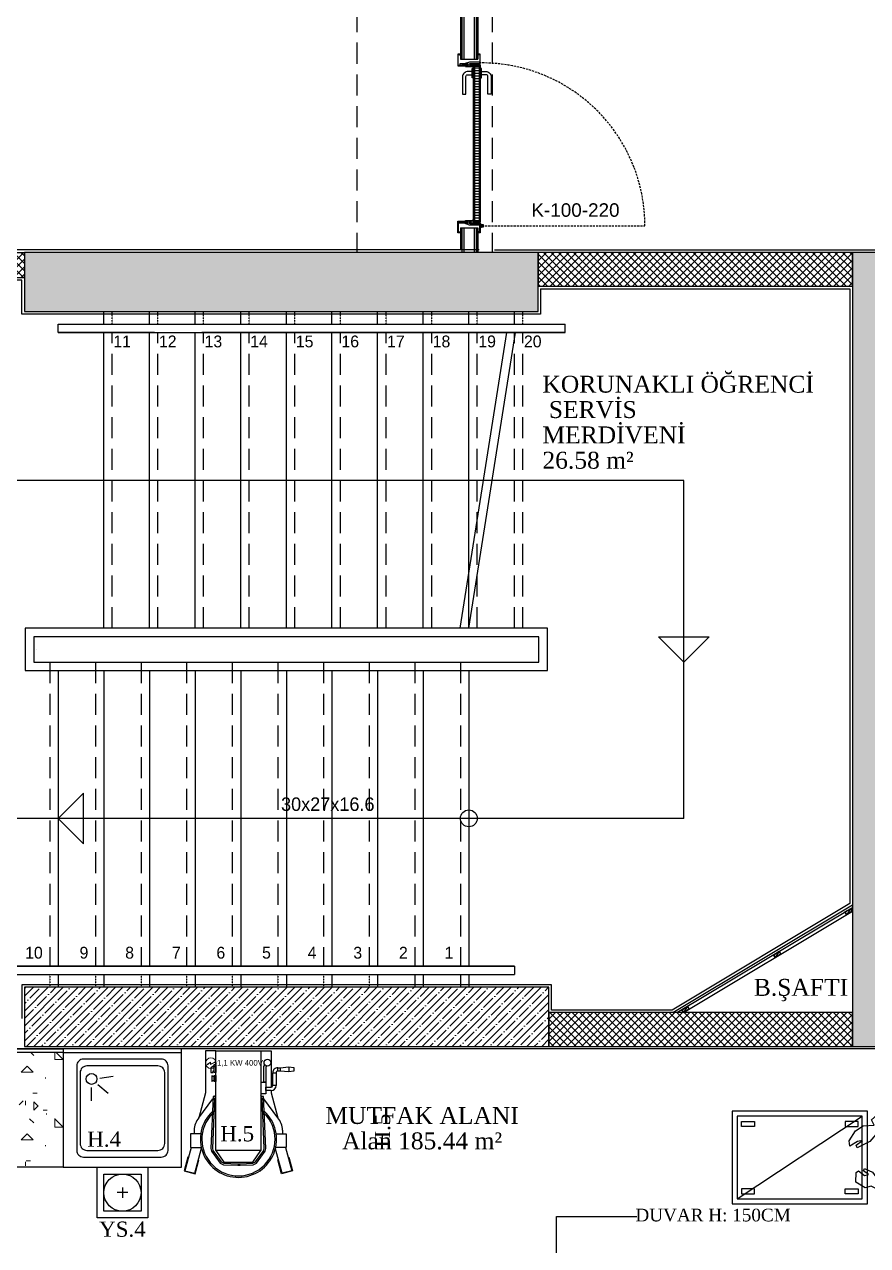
# Model space of a CAD drawing. Header units: millimetres. Extents: x -29311 to -3405, y 28913 to 42880.
# Drawn here: x -15178 to -14679, y 39730 to 40453 of the extents above; entities that cross this region are included whole.
import ezdxf
from ezdxf.enums import TextEntityAlignment as Align

# ---------------------------------------------------------------- set-up
doc = ezdxf.new("R2010")
doc.units = ezdxf.units.MM
doc.linetypes.add('HIDDEN', pattern=[0.375, 0.25, -0.125])
doc.linetypes.add('HIDDEN2', pattern=[0.1875, 0.125, -0.0625])
for name, color, linetype in [('A-BA', 1, 'Continuous'), ('A-BA-HIDDEN', 136, 'HIDDEN'), ('A-DUVAR', 53, 'Continuous'), ('A-DUVAR-ALCIPAN', 9, 'Continuous'), ('A-DUVAR-ALCIPAN-CELIK', 144, 'Continuous'), ('A-DUVAR-TARAMA', 251, 'Continuous'), ('A-KAPI-AHSAP', 245, 'Continuous'), ('A-KAPI-AKSESUAR', 206, 'Continuous'), ('A-KAPI-METAL', 84, 'Continuous'), ('A-KAPI-PROFIL', 206, 'Continuous'), ('A-KORKULUK-KUPESTE', 206, 'Continuous'), ('A-MERDIVEN', 125, 'Continuous'), ('A-MK-SUZGEC', 126, 'Continuous'), ('A-SIVA-ALCIPAN', 247, 'Continuous'), ('A-SIVA-IC', 97, 'Continuous'), ('A-YAZI', 136, 'Continuous'), ('Kıtc-002 Çizgi', 7, 'Continuous'), ('Kıtc-011 Elk Tes Yazı 001', 1, 'Continuous'), ('Kıtc-014 Elk Tes İşaretler', 1, 'Continuous'), ('Kıtc-039 İnsan', 32, 'Continuous'), ('level', 10, 'Continuous'), ('stair', 3, 'Continuous'), ('symbol', 8, 'Continuous'), ('trace_down', 8, 'HIDDEN2'), ('yazı2', 9, 'Continuous')]:
    doc.layers.add(name, color=color, linetype=linetype)
doc.layers.add('GRC-mermer tarama', color=253, linetype='Continuous', lineweight=13)
doc.layers.add('tarama-betonarme', color=252, linetype='Continuous', lineweight=13)
doc.styles.add('HA_SMART', font='')
doc.styles.get("Standard").update_dxf_attribs({"font": 'arial.ttf'})
doc.styles.add('YAZ', font='times.ttf', dxfattribs={"height": 0.12})
doc.styles.add('YAZ-50', font='times.ttf', dxfattribs={"width": 0.9})
doc.styles.get('HA_SMART').set_extended_font_data('Sakkal Majalla')
pattern_1 = [(45, (-65876.5644, 54657.0166), (-4.4194174, 4.4194174), []), (45, (-65872.145, 54657.0166), (-4.4194174, 4.4194174), [7.8125, -1.5625, 0, -1.5625])]
pattern_2 = [(45, (-65876.5644, 58858.546), (-2.2097087, 2.2097087), []), (135, (-65876.5644, 58858.546), (-2.2097087, -2.2097087), [])]

# ---------------------------------------------------------------- blocks, each defined once
blk = doc.blocks.new('oking')
at = {"layer": 'symbol'}
for p, q in [((99299.11, 28222.37), (99299.11, 28192.37)), ((99299.11, 28222.37), (99314.11, 28207.37)), ((99314.11, 28207.37), (99299.11, 28192.37))]:
    blk.add_line(p, q, dxfattribs=at)
blk = doc.blocks.new('3r3')
at = {"layer": 'A-KORKULUK-KUPESTE'}
for p, q in [((1081, 223.75), (1081, 228.75)), ((1381, 223.75), (1381, 228.75)), ((1138, 223.75), (1081, 223.75)), ((1381, 223.75), (1166, 223.75)), ((1351, -151.25), (1051, -151.25))]:
    blk.add_line(p, q, dxfattribs=at)
for points in [[(1081, 228.75), (1381, 228.75)], [(1081, 223.75), (1381, 223.75)], [(1051, -151.25), (1351, -151.25)], [(1351, -151.25), (1351, -156.25)], [(1051, -156.25), (1351, -156.25)]]:
    blk.add_lwpolyline(points, dxfattribs=at)
for points in [[(1061.5, 23.75), (1370.5, 23.75), (1370.5, 48.75), (1061.5, 48.75)], [(1066.5, 28.75), (1365.5, 28.75), (1365.5, 43.75), (1066.5, 43.75)]]:
    blk.add_lwpolyline(points, close=True, dxfattribs=at)
at = {"layer": 'A-MERDIVEN'}
for p, q in [((1108, 228.75), (1108, 236.25)), ((1135, 228.75), (1135, 236.25)), ((1162, 228.75), (1162, 236.25)), ((1108, 48.75), (1108, 223.75)), ((1135, 48.75), (1135, 223.75)), ((1162, 48.75), (1162, 223.75)), ((1189, 48.75), (1189, 223.75)), ((1216, 48.75), (1216, 223.75)), ((1243, 48.75), (1243, 223.75)), ((1270, 48.75), (1270, 223.75)), ((1297, 48.75), (1297, 223.75)), ((1324, 48.75), (1324, 223.75)), ((1081, 23.75), (1081, -151.25)), ((1108, 23.75), (1108, -151.25)), ((1135, 23.75), (1135, -151.25)), ((1162, 23.75), (1162, -151.25)), ((1189, 23.75), (1189, -151.25)), ((1216, 23.75), (1216, -151.25)), ((1243, 23.75), (1243, -151.25)), ((1270, 23.75), (1270, -151.25)), ((1297, 23.75), (1297, -151.25)), ((1324, 23.75), (1324, -151.25)), ((1081, -156.25), (1081, -163.75)), ((1108, -156.25), (1108, -163.75)), ((1135, -156.25), (1135, -163.75)), ((1162, -156.25), (1162, -163.75)), ((1189, -156.25), (1189, -163.75)), ((1216, -156.25), (1216, -163.75)), ((1243, -156.25), (1243, -163.75)), ((1270, -156.25), (1270, -163.75)), ((1297, -156.25), (1297, -163.75)), ((1324, -156.25), (1324, -163.75))]:
    blk.add_line(p, q, dxfattribs=at)
at = {"layer": 'stair'}
blk.add_line((1068, 36.25), (1068, 36.25), dxfattribs=at)
at = {"layer": 'symbol'}
for p, q in [((1318.87, 48.75), (1346.45, 223.75)), ((1324, 48.75), (1351.57, 223.75)), ((1451.19, 136.25), (980.5, 136.25)), ((1451.19, -63.75), (1451.19, 136.25)), ((1451.19, -63.75), (980.5, -63.75))]:
    blk.add_line(p, q, dxfattribs=at)
blk.add_circle((1324, -63.75), 5, dxfattribs=at)
at = {"layer": 'trace_down'}
for p, q in [((1113, 228.75), (1113, 236.25)), ((1113, 228.75), (1113, 236.25)), ((1140, 228.75), (1140, 236.25)), ((1167, 228.75), (1167, 236.25)), ((1194, 228.75), (1194, 236.25)), ((1221, 228.75), (1221, 236.25)), ((1248, 228.75), (1248, 236.25)), ((1275, 228.75), (1275, 236.25)), ((1302, 228.75), (1302, 236.25)), ((1329, 228.75), (1329, 236.25)), ((1356, 228.75), (1356, 236.25)), ((1076, -156.25), (1076, -163.75)), ((1103, -156.25), (1103, -163.75)), ((1130, -156.25), (1130, -163.75)), ((1157, -156.25), (1157, -163.75)), ((1184, -156.25), (1184, -163.75)), ((1211, -156.25), (1211, -163.75)), ((1238, -156.25), (1238, -163.75)), ((1265, -156.25), (1265, -163.75))]:
    blk.add_line(p, q, dxfattribs=at)
at = {"layer": 'trace_down', "ltscale": 100}
for p, q in [((1189, 228.75), (1189, 236.25)), ((1216, 228.75), (1216, 236.25)), ((1243, 228.75), (1243, 236.25)), ((1270, 228.75), (1270, 236.25)), ((1297, 228.75), (1297, 236.25)), ((1324, 228.75), (1324, 236.25)), ((1351, 228.75), (1351, 236.25)), ((1113, 48.75), (1113, 223.75)), ((1140, 48.75), (1140, 223.75)), ((1167, 48.75), (1167, 223.75)), ((1194, 48.75), (1194, 223.75)), ((1221, 48.75), (1221, 223.75)), ((1248, 48.75), (1248, 223.75)), ((1275, 48.75), (1275, 223.75)), ((1302, 48.75), (1302, 223.75)), ((1329, 48.75), (1329, 223.75)), ((1351, 48.75), (1351, 223.75)), ((1356, 48.75), (1356, 223.75)), ((1076, 28.75), (1076, -151.25)), ((1103, 28.75), (1103, -151.25)), ((1130, 28.75), (1130, -151.25)), ((1157, 28.75), (1157, -151.25)), ((1184, 28.75), (1184, -151.25)), ((1211, 28.75), (1211, -151.25)), ((1238, 28.75), (1238, -151.25)), ((1265, 28.75), (1265, -151.25)), ((1292, 28.75), (1292, -151.25)), ((1319, 28.75), (1319, -151.25)), ((1292, -156.25), (1292, -163.75)), ((1319, -156.25), (1319, -163.75))]:
    blk.add_line(p, q, dxfattribs=at)
at = {"layer": 'symbol', "xscale": -1, "rotation": 90}
blk.add_blockref('oking', (29658.56, 99342.86), dxfattribs=at)
at = {"layer": 'symbol', "rotation": 180}
blk.add_blockref('oking', (100395.11, 28143.62), dxfattribs=at)
at = {"layer": 'yazı2', "attachment_point": 3, "style": 'HA_SMART'}
for s, insert, char_height, width in [('11', (1124.03, 222.03), 7, 10.5859), ('12', (1151.03, 222.03), 7, 10.5859), ('13', (1178.03, 222.03), 7, 10.5859), ('14', (1205.03, 222.03), 7, 10.5859), ('15', (1232.03, 222.03), 7, 10.5859), ('16', (1259.03, 222.03), 7, 10.5859), ('17', (1286.03, 222.03), 7, 10.5859), ('18', (1313.03, 222.03), 7, 10.5859), ('19', (1340.03, 222.03), 7, 10.5859), ('20', (1367.03, 222.03), 7, 10.5859), ('30x27x16.6', (1268.18, -51.35), 8, 63.7114), ('10', (1071.84, -139.77), 7, 10.5859), ('9', (1098.84, -139.77), 7, 10.5859), ('8', (1125.84, -139.77), 7, 10.5859), ('7', (1153.51, -139.77), 7, 10.5859), ('6', (1179.84, -139.77), 7, 10.5859), ('5', (1206.84, -139.77), 7, 10.5859), ('4', (1233.84, -139.77), 7, 10.5859), ('3', (1260.84, -139.77), 7, 10.5859), ('2', (1287.84, -139.77), 7, 10.5859), ('1', (1314.84, -139.77), 7, 10.5859)]:
    blk.add_mtext(s, dxfattribs=dict(at, insert=insert, char_height=char_height, width=width))
blk = doc.blocks.new('2040')
at = {"layer": 'A-DUVAR-ALCIPAN-CELIK'}
for points in [[(85602.63, 5477.89), (85600.63, 5477.89), (85600.63, 5481.89), (85602.63, 5481.89)], [(85602.48, 5478.04), (85600.78, 5478.04), (85600.78, 5481.74), (85602.48, 5481.74)]]:
    blk.add_lwpolyline(points, close=True, dxfattribs=at)
at = {"layer": 'A-DUVAR-ALCIPAN-CELIK', "lineweight": 30}
blk.add_lwpolyline([(85600.78, 5481.74), (85602.48, 5478.04)], dxfattribs=at)
blk = doc.blocks.new('A$C1989330F')
at = {"layer": 'A-KAPI-AKSESUAR'}
blk.add_lwpolyline([(27.5, 0), (-27.5, 0), (-27.5, -8), (27.5, -8)], close=True, dxfattribs=at)
blk.add_lwpolyline([(-125, -45), (-20, -45, 0.414214), (-10, -35), (-10, -8), (10, -8), (10, -32, -0.414214), (-23, -65), (-125, -65)], format="xyb", close=True, dxfattribs=at)
blk = doc.blocks.new('*U50')
at = {"ltscale": 12}
h = blk.add_hatch(dxfattribs=at)
h.set_pattern_fill('ANSI31', color=8, scale=5, angle=45)
h.set_pattern_definition([(90, (-1.915, 20), (-15.875, 3e-15), [])])
h.paths.add_polyline_path([(954.1, -130), (44, -130), (44, -160), (954.1, -160)])
at = {"color": 8, "linetype": 'HIDDEN', "ltscale": 50}
blk.add_lwpolyline([(12, -175), (12, -1139.1, 0.417281), (976.1, -164.9)], format="xyb", dxfattribs=at)
at = {"layer": 'A-KAPI-AHSAP'}
for points in [[(44, -165), (34, -165), (34, -148), (34, -148), (34, -125), (44, -125), (44, -165)], [(44, -125), (954.1, -125)], [(954.1, -165), (954.1, -125), (964.1, -125), (964.1, -165), (964.1, -165), (964.1, -165), (954.1, -165)], [(954.1, -165), (44, -165)]]:
    blk.add_lwpolyline(points, dxfattribs=at)
blk.add_lwpolyline([(954.1, -130), (44, -130), (44, -160), (954.1, -160)], close=True, dxfattribs=at)
at = {"layer": 'A-KAPI-AKSESUAR'}
for radius in [10, 5, 4]:
    blk.add_circle((12, -175), radius, dxfattribs=at)
at = {"layer": 'A-KAPI-METAL'}
for points in [[(-29, -32), (39, -32, -0.414214), (40, -33), (40, -95.9), (38, -95.9), (38, -34.5, 0.414214), (37.5, -34), (-27.5, -34, 0.414214), (-28, -34.5), (-28, -46, 0.414214), (-27.5, -46.5), (-20, -46.5), (-20, -48.5), (-29, -48.5, -0.414214), (-30, -47.5), (-30, -33, -0.414214)], [(1027.1, -32), (959.1, -32, 0.414214), (958.1, -33), (958.1, -95.9), (960.1, -95.9), (960.1, -34.5, -0.414214), (960.6, -34), (1025.6, -34, -0.414214), (1026.1, -34.5), (1026.1, -46, -0.414214), (1025.6, -46.5), (1018.1, -46.5), (1018.1, -48.5), (1027.1, -48.5, 0.414214), (1028.1, -47.5), (1028.1, -33, 0.414214)], [(-30, -151, -0.414214), (-29, -150), (-20, -150), (-20, -152), (-27.5, -152, 0.414214), (-28, -152.5), (-28, -162.5, 0.414214), (-27.5, -163), (26.5, -163, 0.414214), (27, -162.5), (27, -105, -0.414214), (28.2, -104), (41, -104, -0.414154), (42, -105), (42, -119.5), (42, -93.4), (42, -79.3), (42, -93.4), (40, -93.4), (40, -79.3, -1), (44, -79.3), (44, -119.8, -0.934642), (40, -119.5), (40, -106.5, 0.414214), (39.5, -106), (29.5, -106, 0.414214), (29, -106.5), (29, -164, -0.414214), (28, -165), (-29, -165, -0.414214), (-30, -164)], [(1028.1, -151, 0.414214), (1027.1, -150), (1018.1, -150), (1018.1, -152), (1025.6, -152, -0.414214), (1026.1, -152.5), (1026.1, -162.5, -0.414214), (1025.6, -163), (971.6, -163, -0.414214), (971.1, -162.5), (971.1, -104, 0.414214), (969.8, -103), (957.1, -103, 0.414154), (956.1, -104), (956.1, -119.5), (956.1, -93.4), (956.1, -79.3), (956.1, -93.4), (958.1, -93.4), (958.1, -79.3, 1), (954.1, -79.3), (954.1, -119.8, 0.938583), (958.1, -119.5), (958.1, -105.5, -0.414214), (958.6, -105), (968.5, -105, -0.414214), (969.1, -105.5), (969.1, -164, 0.414214), (970.1, -165), (1027.1, -165, 0.414214), (1028.1, -164)]]:
    blk.add_lwpolyline(points, format="xyb", close=True, dxfattribs=at)
at = {"layer": 'A-KAPI-PROFIL'}
for points in [[(16.5, -100.9), (27.5, -70.4), (27.5, -36.5), (37.5, -36.5), (37.5, -72.2), (25.9, -104.3), (25.9, -163), (16.5, -163)], [(981.6, -100.9), (970.6, -70.4), (970.6, -43.8), (960.6, -43.8), (960.6, -72.2), (972.2, -104.3), (972.2, -163), (981.6, -163)]]:
    blk.add_lwpolyline(points, close=True, dxfattribs=at)
for points in [[(36.5, -36.8), (37.5, -36.8), (37.5, -52.5), (29.6, -66.1), (29.6, -89.8), (36.6, -89.8), (36.6, -90.8), (28.6, -90.8), (28.6, -65.8), (36.5, -52.2), (36.5, -36.8)], [(961.6, -36.8), (960.6, -36.8), (960.6, -52.5), (968.5, -66.1), (968.5, -89.8), (961.5, -89.8), (961.5, -90.8), (969.5, -90.8), (969.5, -65.8), (961.6, -52.2), (961.6, -36.8)]]:
    blk.add_lwpolyline(points, dxfattribs=at)
at = {"layer": 'A-KAPI-PROFIL', "color": 8}
for points in [[(39.7, -111.2, 0.414214), (37.7, -109.2), (31.3, -109.2, 0.414214), (29.3, -111.2), (29.3, -122, 0.414214), (31.3, -124), (45.3, -124, 0.414214), (46.3, -123), (46.3, -120, 1), (44.3, -120), (44.3, -121.5), (39.7, -121.5)], [(968.8, -111.2, 0.414214), (966.8, -109.2), (960.4, -109.2, 0.414214), (958.4, -111.2), (958.4, -121.5), (953.8, -121.5), (953.8, -120, 1), (951.8, -120), (951.8, -123, 0.414214), (952.8, -124), (964.1, -124), (966.8, -124, 0.414214), (968.8, -122)]]:
    blk.add_lwpolyline(points, format="xyb", close=True, dxfattribs=at)
at = {"layer": 'DEFPOINTS', "linetype": 'ByBlock', "ltscale": 12}
for p, q in [((0, -48.5), (0, -150)), ((998.1, -48.5), (998.1, -125))]:
    blk.add_line(p, q, dxfattribs=at)
at = {"ltscale": 12, "xscale": -1, "rotation": 180}
blk.add_blockref('A$C1989330F', (916, -125), dxfattribs=at)
at = {"ltscale": 12}
blk.add_blockref('A$C1989330F', (916, -165), dxfattribs=at)
blk = doc.blocks.new('MerTT. 70-180')
at = {"layer": 'GRC-mermer tarama'}
h = blk.add_hatch(dxfattribs=at)
h.set_pattern_fill('', color=256, scale=40, style=0)
h.set_pattern_definition([(360, (0, 0), (40, 40), [5, -35]), (90, (0, 0), (-40, 40), [5, -35]), (135, (5, 0), (-40, 1e-14), [7.071, -49.4975]), (360, (5, 22.5), (40, 40), [5, -35]), (45, (7.5, 20), (1e-14, 40), [3.5355, -53.033, 0]), (135, (7.5, 20), (-40, 1e-14), [3.5355, -53.033, 0]), (360, (20, 32.5), (40, 40), [7.071, -32.929]), (45, (20, 32.5), (1e-14, 40), [5, -51.5685]), (135, (27.07, 32.5), (-40, 1e-14), [5, -51.5685]), (90, (27.5, 10), (-40, 40), [5, -35]), (45, (27.5, 10), (1e-14, 40), [3.5355, -53.033, 0]), (135, (30, 12.5), (-40, 1e-14), [3.5355, -53.033, 0]), (360, (5, 10), (40, 40), [2.5, -33.5]), (360, (35, 20), (40, 40), [2.5, -33.5]), (90, (22.5, 25), (-40, 40), [2.5, -33.5]), (135, (27.5, 2.5), (-40, 1e-14), [3.5355, -53.033, 0]), (135, (10, 30), (-40, 1e-14), [3.5355, -53.033, 0]), (45, (18.75, 13.125), (1e-14, 40), [3.5355, -53.033, 0]), (90, (13.75, 5), (-40, 40), [0.625, -39.375]), (90, (15.625, 21.875), (-40, 40), [0.625, -39.375]), (90, (34.375, 28.75), (-40, 40), [0.625, -39.375]), (90, (35, 7.5), (-40, 40), [0.625, -39.375])])
h.paths.add_polyline_path([(-180, -70), (0, -70), (0, -2), (-180, -2)])
for p, q in [((-180, 0), (0, 0)), ((-180, -70), (-180, 0)), ((0, 0), (0, -70)), ((0, -2), (-180, -2)), ((0, -70), (-180, -70))]:
    blk.add_line(p, q)
blk = doc.blocks.new('Evye.70-70')
at = {"color": 251}
for p, q in [((-49.57, -21.05), (-43.47, -26.06)), ((-48.34, -17.24), (-40.53, -16.13)), ((-53.48, -22.71), (-53.48, -30.6))]:
    blk.add_line(p, q, dxfattribs=at)
for points in [[(-70, -70), (0, -70), (0, 0), (-70, 0)], [(-70, -2), (0, -2), (0, 0), (-70, 0)]]:
    blk.add_lwpolyline(points, close=True)
blk.add_lwpolyline([(-58, -64), (-12, -64, 0.414214), (-8, -60), (-8, -10, 0.414214), (-12, -6), (-58, -6, 0.414214), (-62, -10), (-62, -60, 0.414214)], format="xyb", close=True)
blk.add_lwpolyline([(-56, -60), (-14, -60, 0.414214), (-10, -56), (-10, -14, 0.414214), (-14, -10), (-56, -10, 0.414214), (-60, -14), (-60, -56, 0.414214)], format="xyb", close=True, dxfattribs=at)
blk.add_circle((-53.29, -17.74), 3.19, dxfattribs=at)
blk = doc.blocks.new('A$C29431E44')
at = {"layer": 'Kıtc-014 Elk Tes İşaretler', "linetype": 'Continuous', "lineweight": 0}
for p, q in [((2.9, 3.66), (0.96, 2.3)), ((0.96, 2.3), (1, 2.21)), ((1, 2.21), (2.81, 3.48)), ((2.81, 3.48), (2.9, 2.31)), ((3, 2.49), (2.9, 3.66)), ((2.9, 2.31), (5.24, 3.52)), ((5.18, 3.62), (3, 2.49)), ((5.66, 3.81), (5.09, 3.77)), ((5.09, 3.77), (5.17, 3.64)), ((5.17, 3.64), (5.34, 3.36)), ((5.24, 3.52), (5.19, 3.62)), ((5.34, 3.36), (5.66, 3.81))]:
    blk.add_line(p, q, dxfattribs=at)
blk.add_circle((3.16, 3.16), 3.16, dxfattribs=at)
blk = doc.blocks.new('A$C0462114B')
at = {"layer": 'Kıtc-002 Çizgi'}
for p, q in [((47.17, 56.39), (47.17, 65.69)), ((48.32, 65.34), (48.32, 56.39)), ((61.89, 65.33), (61.89, 62.47)), ((48.32, 56.39), (47.17, 56.39)), ((8.68, 35.27), (17, 46.43)), ((18.03, 47.81), (18.61, 48.58)), ((45.95, 47.84), (45.39, 48.58)), ((46.94, 47.84), (45.39, 47.84)), ((46.08, 46.94), (45.39, 46.94)), ((55.32, 35.27), (47, 46.43)), ((5.81, 27.91), (5.81, 25.71)), ((58.19, 27.91), (58.19, 25.71)), ((2.18, 11.99), (0, 3.77)), ((2.47, 11.91), (2.18, 11.99)), ((6.38, 2.07), (8.57, 10.3)), ((8.57, 10.3), (8.28, 10.37)), ((55.43, 10.3), (55.72, 10.37)), ((57.62, 2.07), (55.43, 10.3)), ((61.53, 11.91), (61.82, 11.99)), ((61.82, 11.99), (64, 3.77)), ((0, 3.77), (6.38, 2.07)), ((64, 3.77), (57.62, 2.07))]:
    blk.add_line(p, q, dxfattribs=at)
for points in [[(18.61, 74.81), (12.61, 74.81), (12.61, 50.09), (8.68, 35.27)], [(45.39, 74.81), (51.39, 74.81), (51.39, 53.39)], [(17.62, 65.85), (17.32, 65.85), (15.72, 64.83), (15.72, 62.15), (17.12, 62.15), (17.12, 63.15), (17.62, 63.15)], [(47.17, 65.69), (47.66, 66.61)], [(48.67, 65.97), (48.32, 65.34)], [(56.69, 64.85), (61.89, 65.33), (64.75, 64.95), (64.75, 62.85), (61.89, 62.47), (56.69, 62.95)], [(16.52, 59.84), (16.52, 60.3), (16.42, 60.3), (16.32, 59.6), (16.32, 57.39), (16.42, 56.69), (16.52, 56.69), (16.52, 57.15)], [(51.39, 51.39), (48.32, 51.39), (48.32, 53.39), (51.39, 53.39)], [(51.39, 51.39), (51.39, 50.09), (55.32, 35.27)], [(18.58, 47.81), (17.06, 47.8), (15.73, 17.01), (16.18, 15.58), (21.21, 8.49), (23.16, 7.45), (31.72, 7.16), (33.06, 7.16), (40.84, 7.45), (42.79, 8.49), (47.82, 15.58), (48.27, 17.11), (46.94, 47.84)], [(18.59, 46.91), (17.92, 46.91), (16.64, 17.13), (17, 15.98), (21.82, 9.19), (23.4, 8.34), (31.73, 8.07), (33.05, 8.07), (40.6, 8.34), (42.18, 9.19), (47, 15.98), (47.36, 17.22), (46.08, 46.94)], [(9.74, 25.71), (3.66, 25.71), (3.66, 17.7), (10.04, 17.7)], [(54.41, 25.71), (60.34, 25.71), (60.34, 17.7), (53.92, 17.7)], [(4.01, 17.7), (0.35, 3.93)], [(0.35, 3.93), (6.16, 2.39), (10.12, 17.3)], [(18.61, 15.99), (23.37, 8.95), (40.66, 8.95), (45.39, 15.99)], [(63.65, 3.93), (57.84, 2.39), (53.86, 17.39)], [(59.99, 17.7), (63.65, 3.93)]]:
    blk.add_lwpolyline(points, dxfattribs=at)
for points in [[(18.61, 74.81), (45.39, 74.81), (45.39, 15.99), (18.61, 15.99)], [(18.61, 62.1), (17.62, 62.1), (17.62, 66.9), (18.61, 66.9)], [(17.62, 57.15), (16.52, 57.15), (16.52, 59.84), (17.62, 59.84)], [(17.62, 60.31), (18.61, 60.31), (18.61, 56.67), (17.62, 56.67)], [(52.39, 61.9), (54.35, 61.9), (54.35, 54.39), (52.39, 54.39)], [(55.35, 64.9), (56.69, 64.9), (56.69, 62.9), (55.35, 62.9)], [(48.32, 49.44), (45.43, 49.44), (45.43, 56.39), (48.32, 56.39)]]:
    blk.add_lwpolyline(points, close=True, dxfattribs=at)
blk.add_circle((49.2, 67.9), 2, dxfattribs=at)
for centre, radius, start, end in [((55.39, 61.9), 3, 89.9995, 179.99952), ((55.35, 61.9), 1, 89.99849, 179.99857), ((51.39, 54.39), 1, 269.99854, 359.99841), ((51.34, 54.39), 3, 270.80371, 0.00729), ((32.07, 22.54), 22.56, 133.02139, 47.49328), ((32.07, 22.54), 21.66, 135.50145, 45.05909), ((32.07, 22.54), 21.66, 128.44437, 132.05468), ((32.07, 22.54), 22.56, 126.65007, 129.84542), ((32.07, 22.54), 22.56, 50.643, 53.80263), ((32.07, 22.54), 21.66, 48.47236, 52.03845), ((16.9, 27.82), 11.09, 137.8443, 179.53647), ((47.1, 27.82), 11.09, 0.46353, 42.1557)]:
    blk.add_arc(centre, radius, start, end, dxfattribs=at)
at = {"layer": 'Kıtc-014 Elk Tes İşaretler'}
blk.add_blockref('A$C29431E44', (12.61, 64.46), dxfattribs=at)
at = {"layer": 'Kıtc-011 Elk Tes Yazı 001', "insert": (19.34, 69.45), "char_height": 3.3081, "attachment_point": 1}
blk.add_mtext_dynamic_manual_height_columns('{\\f@Arial Unicode MS|b0|i0|c162|p34;1,1 KW 400V }', width=31.2688, gutter_width=50, heights=[0], dxfattribs=at)
blk = doc.blocks.new('A$C580B273A')
at = {"layer": 'Kıtc-039 İnsan', "linetype": 'ByBlock'}
blk.add_line((3, 3), (77, 52), dxfattribs=at)
at = {"layer": 'Kıtc-039 İnsan', "linetype": 'ByBlock', "elevation": 0}
blk.add_lwpolyline([(106.33, 16.93), (104.11, 30.67), (105.36, 44.13), (108.55, 51.06), (98.18, 49.41), (87.72, 41.19), (86.28, 42.43), (81.5, 36.95), (74, 33.31), (73.42, 34.75), (77.04, 37.67), (74.23, 36.99), (69.68, 34.29), (69.13, 37.47), (72.87, 43.4), (77.44, 46.17), (84.11, 46.66), (82.42, 49.88), (91.06, 57.52), (99.89, 61.74), (115.27, 63.94), (127.25, 56.67), (135.53, 44.01), (137.8, 29.14), (134.26, 15.8), (122.5, 5.45), (116.72, 3.13), (102.79, 4.49), (92.02, 6.85), (88.49, 7.36), (82.26, 10.6), (78.68, 9.5), (73.09, 12.9), (73.28, 18.61), (74.83, 19.67), (78.24, 16.87), (80.59, 17.45), (77.77, 19.71), (78.37, 20.99), (82.95, 18.93), (86.02, 14.69), (89.76, 14.24), (89.87, 15.63), (93.13, 15.29), (93.19, 15.99)], close=True, dxfattribs=at)
at = {"layer": 'Kıtc-039 İnsan', "linetype": 'ByBlock'}
for points in [[(0, 0), (80, 0), (80, 55), (0, 55)], [(3, 3), (77, 3), (77, 52), (3, 52)], [(5.5, 48.92), (13.24, 48.92), (13.24, 45.93), (5.5, 45.93)], [(74.5, 48.92), (66.76, 48.92), (66.76, 45.93), (74.5, 45.93)], [(5.5, 6.08), (13.24, 6.08), (13.24, 9.07), (5.5, 9.07)], [(74.5, 6.08), (66.76, 6.08), (66.76, 9.07), (74.5, 9.07)]]:
    blk.add_lwpolyline(points, close=True, dxfattribs=at)
at = {"layer": 'Kıtc-039 İnsan', "linetype": 'ByBlock', "elevation": 0}
for points in [[(108.55, 51.06), (112.5, 49.78)], [(114.84, 25.81), (113.1, 29.02), (112.29, 34.25), (112.79, 38.62), (111.6, 43.04), (114.63, 45.83), (120.81, 46.6), (129, 43.63), (131.72, 38.6), (131.8, 32.87), (129.45, 27.99), (122.9, 24.37), (112.31, 25.76), (109.34, 31.95), (106.33, 33.28), (106.47, 34.49), (109.44, 35.67), (111.54, 41.75)], [(92.86, 15.45), (91.96, 7.07)], [(106.49, 17.19), (112.86, 13.56)], [(89.76, 14.24), (88.33, 7.09)]]:
    blk.add_lwpolyline(points, dxfattribs=at)
blk = doc.blocks.new('süzgeç')
at = {"layer": 'A-MK-SUZGEC'}
for points in [[(85730.95, 14926.1), (85760.95, 14926.1), (85760.95, 14896.1), (85730.95, 14896.1)], [(85734.95, 14922.1), (85756.95, 14922.1), (85756.95, 14900.1), (85734.95, 14900.1)]]:
    blk.add_lwpolyline(points, close=True, dxfattribs=at)
for points in [[(85749.06, 14911.1), (85742.84, 14911.1)], [(85745.95, 14914.21), (85745.95, 14907.99)]]:
    blk.add_lwpolyline(points, dxfattribs=at)
blk.add_circle((85745.95, 14911.1), 11, dxfattribs=at)
blk = doc.blocks.new('2. bodrum kat kirişileri')
at = {"layer": 'A-BA-HIDDEN', "ltscale": 50}
for points in [[(2636.63, -21294.56), (2636.63, -22074.94)], [(2716.63, -21294.56), (2716.63, -22074.94)]]:
    blk.add_lwpolyline(points, dxfattribs=at)

msp = doc.modelspace()

# ---------------------------------------------------------------- hatches: boundary and pattern name
at = {"layer": 'A-DUVAR-TARAMA'}
h = msp.add_hatch(dxfattribs=at)
h.set_pattern_fill('ANSI37', color=256, scale=25, style=0)
h.set_pattern_definition(pattern_2)
h.paths.add_polyline_path([(-15332.01, 40317.77), (-15332.01, 40302.77), (-15178.01, 40302.77), (-15178.01, 40317.77)])
h.paths.add_polyline_path([(-15347.01, 39995.57), (-15332.01, 39995.57), (-15332.01, 40302.77), (-15332.01, 40317.77), (-15347.01, 40317.77)])
h.paths.add_polyline_path([(-15332.01, 39885.57), (-15347.01, 39885.57), (-15347.01, 39848.87), (-15332.01, 39847.77)])
h = msp.add_hatch(dxfattribs=at)
h.set_pattern_fill('ANSI37', color=256, scale=25, style=0)
h.set_pattern_definition(pattern_2)
h.paths.add_polyline_path([(-14874.01, 40297.77), (-14688.01, 40297.77), (-14688.01, 40317.77), (-14874.01, 40317.77)])
h.paths.add_polyline_path([(-14867.63, 39847.77), (-14688.01, 39847.77), (-14688.01, 39867.77), (-14867.63, 39867.77)])
at = {"layer": 'tarama-betonarme'}
h = msp.add_hatch(dxfattribs=at)
h.set_pattern_fill('ANSI35', color=256, scale=25, style=0)
h.set_pattern_definition(pattern_1)
h.paths.add_polyline_path([(-15178.01, 40282.77), (-14874.01, 40282.77), (-14874.01, 40317.77), (-15178.01, 40317.77)])
h.paths.add_polyline_path([(-14688.01, 39847.77), (-14653.01, 39847.77), (-14653.01, 40317.77), (-14688.01, 40317.77)])
h.paths.add_polyline_path([(-14265.74, 40362.77), (-14185.74, 40362.77), (-14185.74, 40282.77), (-14265.74, 40282.77)])
h.paths.add_polyline_path([(-14265.74, 39927.77), (-14185.74, 39927.77), (-14185.74, 39847.77), (-14265.74, 39847.77)])
h.paths.add_polyline_path([(-14981.24, 41178.15), (-14901.24, 41178.15), (-14901.24, 41098.15), (-14981.24, 41098.15)])
h = msp.add_hatch(dxfattribs=at)
h.set_pattern_fill('ANSI35', color=256, scale=25, style=0)
h.set_pattern_definition(pattern_1)
h.paths.add_polyline_path([(-14867.63, 39847.77), (-14867.63, 39882.77), (-15178.01, 39882.77), (-15178.01, 39847.77)])

# ---------------------------------------------------------------- linework, layer by layer
at = {"layer": 'A-BA'}
msp.add_lwpolyline([(-15178.01, 40282.77), (-14874.01, 40282.77), (-14874.01, 40317.77), (-15178.01, 40317.77)], close=True, dxfattribs=at)
for points in [[(-14688.01, 39847.77), (-14653.01, 39847.77), (-14653.01, 40317.77), (-14688.01, 40317.77), (-14688.01, 39847.77)], [(-14867.63, 39847.77), (-14867.63, 39882.77), (-15178.01, 39882.77), (-15178.01, 39847.77), (-14867.63, 39847.77)]]:
    msp.add_lwpolyline(points, dxfattribs=at)
at = {"layer": 'A-DUVAR'}
for points in [[(-15347.01, 40317.77), (-15178.01, 40317.77), (-15178.01, 40302.77), (-15332.01, 40302.77), (-15332.01, 39995.57)], [(-14874.01, 40297.77), (-14688.01, 40297.77), (-14688.01, 40317.77), (-14874.01, 40317.77), (-14874.01, 40297.77)], [(-14867.63, 39847.77), (-14688.01, 39847.77), (-14688.01, 39867.77), (-14867.63, 39867.77), (-14867.63, 39847.77)]]:
    msp.add_lwpolyline(points, dxfattribs=at)
at = {"layer": 'A-DUVAR-ALCIPAN'}
for p, q in [((-14918.99, 40432.08), (-14918.99, 41098.15)), ((-14917.74, 40432.08), (-14917.74, 41098.15)), ((-14911.74, 40432.08), (-14911.74, 40966.59)), ((-14910.49, 40432.08), (-14910.49, 40965.34)), ((-14918.99, 40317.77), (-14918.99, 40332.27)), ((-14917.74, 40317.77), (-14917.74, 40332.27)), ((-14911.74, 40317.77), (-14911.74, 40332.27)), ((-14910.49, 40317.77), (-14910.49, 40332.27))]:
    msp.add_line(p, q, dxfattribs=at)
for points in [[(-14794.33, 39867.77), (-14688.01, 39931.56)], [(-14791.9, 39867.77), (-14688.01, 39930.1)], [(-14788.01, 39867.77), (-14688.01, 39927.77), (-14688.01, 39867.77), (-14788.01, 39867.77)]]:
    msp.add_lwpolyline(points, dxfattribs=at)
at = {"layer": 'A-DUVAR-ALCIPAN-CELIK'}
msp.add_lwpolyline([(-14788.01, 39867.77), (-14688.01, 39927.77)], dxfattribs=at)
at = {"layer": 'A-SIVA-ALCIPAN'}
for p, q in [((-14919.74, 40432.08), (-14919.74, 41096.65)), ((-14909.74, 40432.08), (-14909.74, 40964.59)), ((-14909.74, 40964.59), (-14909.74, 40432.08)), ((-14919.74, 40319.27), (-14919.74, 40332.27)), ((-14909.74, 40317.77), (-14909.74, 40332.27)), ((-14909.74, 40332.27), (-14909.74, 40317.77))]:
    msp.add_line(p, q, dxfattribs=at)
at = {"layer": 'A-SIVA-IC'}
for points in [[(-14919.74, 40432.08), (-14909.74, 40432.08)], [(-14919.74, 40332.27), (-14909.74, 40332.27)], [(-14908.99, 40319.27), (-15408.01, 40319.27)], [(-14899.74, 40319.27), (-14651.51, 40319.27), (-14651.51, 39846.27), (-15405.01, 39846.27)], [(-14872.51, 40296.27), (-14872.51, 40281.27), (-15179.51, 40281.27), (-15179.51, 40301.27), (-15330.51, 40301.27), (-15330.51, 39995.57)], [(-14689.51, 40296.27), (-14689.51, 39932.41), (-14794.74, 39869.27), (-14866.13, 39869.27), (-14866.13, 39884.27), (-15179.51, 39884.27), (-15179.51, 39864.27)], [(-14872.51, 40296.27), (-14689.51, 40296.27)]]:
    msp.add_lwpolyline(points, dxfattribs=at)
at = {"layer": 'A-YAZI'}
msp.add_lwpolyline([(-14863.13, 39718.21), (-14863.13, 39747.11), (-14815.66, 39747.11)], dxfattribs=at)

# ---------------------------------------------------------------- block references
at = {"layer": 'A-DUVAR-ALCIPAN-CELIK', "rotation": 300.9637565320752}
for p in [(-63430.88, 110511.01), (-63473.21, 110485.62), (-63527.45, 110453.07)]:
    msp.add_blockref('2040', p, dxfattribs=at)
at = {"layer": 'A-KAPI-AHSAP', "xscale": 0.1, "yscale": 0.1, "zscale": 0.1, "rotation": 90}
msp.add_blockref('*U50', (-14924.74, 40332.27), dxfattribs=at)
at = {"layer": 'A-MERDIVEN'}
for name, p in [('2. bodrum kat kirişileri', (-17617.87, 62392.7)), ('3r3', (-16239.01, 40046.52))]:
    msp.add_blockref(name, p, dxfattribs=at)
at = {"layer": 'A-MK-SUZGEC'}
msp.add_blockref('süzgeç', (-100865.96, 24850.17), dxfattribs=at)
at = {"layer": 'Kıtc-002 Çizgi', "lineweight": -2}
for name, p in [('MerTT. 70-180', (-15155.01, 39846.27)), ('Evye.70-70', (-15085.01, 39846.27)), ('A$C0462114B', (-15083.42, 39770.28))]:
    msp.add_blockref(name, p, dxfattribs=at)
at = {"layer": 'Kıtc-002 Çizgi'}
msp.add_blockref('A$C580B273A', (-14759.16, 39754.52), dxfattribs=at)

# ---------------------------------------------------------------- texts
at = {"layer": 'A-YAZI', "style": 'YAZ-50'}
for s, height, p in [('MUTFAK ALANI', 10, (-14942.69, 39801.89)), ('Alan 185.44 m²', 10, (-14942.69, 39786.89)), ('DUVAR H: 150CM', 7.5, (-14770.48, 39744.23))]:
    msp.add_text(s, height=height, dxfattribs=at).set_placement(p, align=Align.CENTER)
at = {"layer": 'A-YAZI', "color": 7, "style": 'YAZ-50'}
msp.add_text('H.5', height=9, rotation=90, dxfattribs=at).set_placement((-14961.58, 39797.99), align=Align.CENTER)
for s, p in [('H.4', (-15130.86, 39788.4)), ('H.5', (-15052.09, 39791.6)), ('YS.4', (-15120.01, 39735.12))]:
    msp.add_text(s, height=9, dxfattribs=at).set_placement(p, align=Align.CENTER)
at = {"layer": 'A-YAZI', "char_height": 10, "width": 175.9417, "attachment_point": 1, "line_spacing_factor": 0.9, "style": 'YAZ'}
for s, insert in [('KORUNAKLI ÖĞRENCİ\\P SERVİS \\PMERDİVENİ\\P26.58 m²', (-14871.48, 40244.74)), ('B.ŞAFTI', (-14746.37, 39887.74))]:
    msp.add_mtext(s, dxfattribs=dict(at, insert=insert))
at = {"layer": 'level', "insert": (-14825.82, 40346.82), "char_height": 8, "width": 13.9869, "attachment_point": 3}
msp.add_mtext('K-100-220', dxfattribs=at)

doc.saveas('drawing.dxf')
